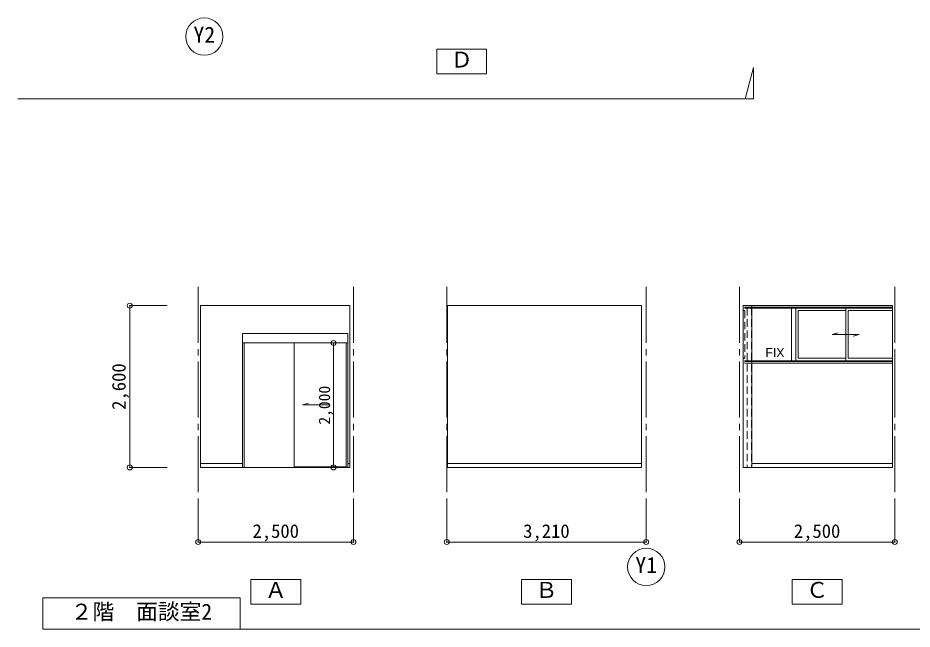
# Model space of a CAD drawing. Units: millimetres at full size, sheet at 1:100. Extents: x -20500 to 20500, y -8972 to 13254.
# Drawn here: x -20500 to -6112, y -8972 to 854 of the extents above; entities that cross this region are included whole.
import ezdxf
from ezdxf.enums import TextEntityAlignment as Align

# ---------------------------------------------------------------- set-up
doc = ezdxf.new("R2010")
doc.units = ezdxf.units.MM
doc.header["$LTSCALE"] = 100
doc.header["$PDMODE"] = 32
doc.header["$PDSIZE"] = 80
for name, pattern in [('CHAIN1', [8, 5, -1, 1, -1]), ('CHAIN2', [12, 9, -1, 1, -1]), ('DASHED1', [1.8, 1.2, -0.6])]:
    doc.linetypes.add(name, pattern=pattern)
for name, color, linetype, lineweight in [('A-0_基準線', 4, 'CHAIN2', 9), ('A-3_仕上(断面)', 3, 'Continuous', 18), ('A-5_建具', 4, 'Continuous', 9), ('A-D_寸法', 7, 'Continuous', 13)]:
    doc.layers.add(name, color=color, linetype=linetype, lineweight=lineweight)
doc.styles.add('ＤＦ平成丸ゴシック体W4', font='')
doc.styles.add('ＭＳ ゴシック', font='')
doc.styles.get('ＤＦ平成丸ゴシック体W4').set_extended_font_data('ＤＦ平成丸ゴシック体W4')
doc.styles.get('ＭＳ ゴシック').set_extended_font_data('MS Gothic')

msp = doc.modelspace()

# ---------------------------------------------------------------- linework, layer by layer
at = {"layer": 'A-0_基準線'}
for p, q in [((-17600, -3471.9), (-17600, -6971.9)), ((-15100, -3471.9), (-15100, -6971.9)), ((-13600, -3471.9), (-13600, -6971.9)), ((-10390, -3471.9), (-10390, -6971.9)), ((-8890, -3471.9), (-8890, -6971.9)), ((-6390, -3471.9), (-6390, -6971.9))]:
    msp.add_line(p, q, dxfattribs=at)
at = {"layer": 'A-3_仕上(断面)'}
for p, q in [((-17560, -6371.9), (-17560, -3771.9)), ((-17560, -3771.9), (-15160, -3771.9)), ((-6430, -3771.9), (-8830, -3771.9)), ((-6430, -6371.9), (-6430, -3771.9)), ((-13585, -6371.9), (-10465, -6371.9))]:
    msp.add_line(p, q, dxfattribs=at)
for points in [[(-17560, -6371.9), (-15160, -6371.9), (-15160, -3771.9)], [(-13585, -6371.9), (-13585, -3771.9), (-10465, -3771.9), (-10465, -6371.9)], [(-6430, -6371.9), (-8830, -6371.9), (-8830, -3771.9)]]:
    msp.add_lwpolyline(points, dxfattribs=at)
at = {"layer": 'A-5_建具', "linetype": 'DASHED1'}
for p, q in [((-8690, -3796.9), (-8830, -3796.9)), ((-8690, -3811.9), (-8830, -3811.9)), ((-8805, -3851.9), (-8826.5, -3851.9)), ((-8765, -3811.9), (-8765, -6371.9)), ((-8695, -3811.9), (-8695, -6371.9)), ((-8690, -4656.9), (-8830, -4656.9)), ((-8690, -4671.9), (-8830, -4671.9)), ((-8690, -4696.9), (-8830, -4696.9))]:
    msp.add_line(p, q, dxfattribs=at)
at = {"layer": 'A-5_建具'}
for p, q in [((-6430, -3796.9), (-8690, -3796.9)), ((-6430, -3811.9), (-8690, -3811.9)), ((-8055, -3811.9), (-8055, -4656.9)), ((-7985, -3811.9), (-7985, -4656.9)), ((-7945, -3851.9), (-7945, -4616.9)), ((-7180, -3851.9), (-7945, -3851.9)), ((-7180, -3811.9), (-7180, -4656.9)), ((-7140, -3851.9), (-7140, -4616.9)), ((-6430, -3851.9), (-7140, -3851.9)), ((-16886.8, -6371.9), (-16886.8, -4221.9)), ((-7395.8, -4234.4), (-7299.2, -4208.5)), ((-7395.8, -4234.4), (-6964.2, -4234.4)), ((-6964.2, -4234.4), (-7060.8, -4260.3)), ((-15193.6, -4371.9), (-16886.8, -4371.9)), ((-16861.8, -6371.9), (-16861.8, -4371.9)), ((-16052.7, -6371.9), (-16052.7, -4371.9)), ((-15218.6, -6371.9), (-15218.6, -4371.9)), ((-6430, -4656.9), (-8690, -4656.9)), ((-6430, -4671.9), (-8690, -4671.9)), ((-6430, -4696.9), (-8690, -4696.9)), ((-7180, -4616.9), (-7945, -4616.9)), ((-6430, -4616.9), (-7140, -4616.9)), ((-17560, -6311.9), (-16886.8, -6311.9)), ((-15193.6, -6311.9), (-15160, -6311.9)), ((-13585, -6311.9), (-10465, -6311.9)), ((-6430, -6311.9), (-8690, -6311.9)), ((-15218.6, -6361.9), (-16052.7, -6361.9))]:
    msp.add_line(p, q, dxfattribs=at)
at = {"layer": 'A-5_建具', "color": 7, "lineweight": 13}
msp.add_line((-15421.5, -6371.9), (-15421.5, -4371.9), dxfattribs=at)
at = {"layer": 'A-5_建具', "linetype": 'DASHED1'}
msp.add_lwpolyline([(-8805, -3851.9), (-8805, -4616.9), (-8826.5, -4616.9)], dxfattribs=at)
at = {"layer": 'A-5_建具'}
for points in [[(-15193.6, -6371.9), (-15193.6, -4221.9), (-16886.8, -4221.9)], [(-15484.6, -5366.9), (-15922.4, -5366.9), (-15825.8, -5341)]]:
    msp.add_lwpolyline(points, dxfattribs=at)
at = {"layer": 'A-5_建具', "color": 2}
for p in [(-15421.5, -4371.9), (-15421.5, -6371.9)]:
    msp.add_point(p, dxfattribs=at)
at = {"layer": 'A-D_寸法'}
for p, q in [((-20500, -445.9), (-8662.6, -445.9)), ((-18700, -3771.9), (-18100, -3771.9)), ((-18700, -3771.9), (-18700, -6371.9)), ((-8690, -6371.9), (-8690, -3771.9)), ((-18700, -6371.9), (-18100, -6371.9)), ((-17600, -7571.9), (-17600, -6971.9)), ((-15100, -7571.9), (-15100, -6971.9)), ((-13600, -7571.9), (-13600, -6971.9)), ((-10390, -7571.9), (-10390, -6971.9)), ((-8890, -7571.9), (-8890, -6971.9)), ((-6390, -7571.9), (-6390, -6971.9)), ((-17600, -7571.9), (-15100, -7571.9)), ((-13600, -7571.9), (-10390, -7571.9)), ((-6390, -7571.9), (-8890, -7571.9)), ((-16750, -8171.9), (-16750, -8571.9)), ((-16750, -8171.9), (-15950, -8171.9)), ((-12395, -8171.9), (-12395, -8571.9)), ((-12395, -8171.9), (-11595, -8171.9)), ((-8040, -8171.9), (-8040, -8571.9)), ((-8040, -8171.9), (-7240, -8171.9)), ((-20100, -8471.9), (-20100, -8971.9)), ((-20100, -8971.9), (-1680, -8971.9))]:
    msp.add_line(p, q, dxfattribs=at)
at = {"layer": 'A-D_寸法', "color": 4, "linetype": 'CHAIN1', "lineweight": 9}
msp.add_line((-6390, -4551.9), (-6390, -4752.6), dxfattribs=at)
at = {"layer": 'A-D_寸法'}
msp.add_lwpolyline([(-13760, -45.9), (-12960, -45.9), (-12960, 354.1), (-13760, 354.1)], close=True, dxfattribs=at)
for points in [[(-8662.6, -445.9), (-8662.6, 54.1), (-8796.5, -445.9)], [(-16750, -8571.9), (-15950, -8571.9), (-15950, -8171.9)], [(-12395, -8571.9), (-11595, -8571.9), (-11595, -8171.9)], [(-8040, -8571.9), (-7240, -8571.9), (-7240, -8171.9)], [(-20100, -8471.9), (-16922.9, -8471.9), (-16922.9, -8971.9)]]:
    msp.add_lwpolyline(points, dxfattribs=at)
for centre in [(-17500, 554.1), (-10390, -7971.9)]:
    msp.add_circle(centre, 300, dxfattribs=at)
at = {"layer": 'A-D_寸法', "color": 2}
for p in [(-18700, -3771.9), (-18700, -6371.9), (-17600, -7571.9), (-15100, -7571.9), (-13600, -7571.9), (-10390, -7571.9), (-8890, -7571.9), (-6390, -7571.9)]:
    msp.add_point(p, dxfattribs=at)

# ---------------------------------------------------------------- texts
at = {"layer": 'A-5_建具', "style": 'ＤＦ平成丸ゴシック体W4'}
msp.add_text('FIX', height=146.6, dxfattribs=at).set_placement((-8471.2, -4644.1), align=Align.BOTTOM_LEFT)
at = {"layer": 'A-5_建具', "style": 'ＭＳ ゴシック'}
msp.add_text('2,000', height=183.3, rotation=90, dxfattribs=at).set_placement((-15421.5, -5684.4), align=Align.BOTTOM_LEFT)
at = {"layer": 'A-D_寸法', "color": 3, "style": 'ＭＳ ゴシック'}
for s, p in [('Y2', (-17675, 379.1)), ('Ｄ', (-13535, -20.9)), ('Y1', (-10565, -8146.9)), ('Ａ', (-16525, -8546.9)), ('Ｂ', (-12170, -8546.9)), ('Ｃ', (-7815, -8546.9)), ('２階\u3000面談室2', (-19648.9, -8896.9))]:
    msp.add_text(s, height=256.6, dxfattribs=at).set_placement(p, align=Align.BOTTOM_LEFT)
at = {"layer": 'A-D_寸法', "style": 'ＭＳ ゴシック'}
msp.add_text('2,600', height=219.9, rotation=90, dxfattribs=at).set_placement((-18700, -5446.9), align=Align.BOTTOM_LEFT)
for s, p in [('2,500', (-16725, -7571.9)), ('3,210', (-12370, -7571.9)), ('2,500', (-8015, -7571.9))]:
    msp.add_text(s, height=219.9, dxfattribs=at).set_placement(p, align=Align.BOTTOM_LEFT)

doc.saveas('drawing.dxf')
